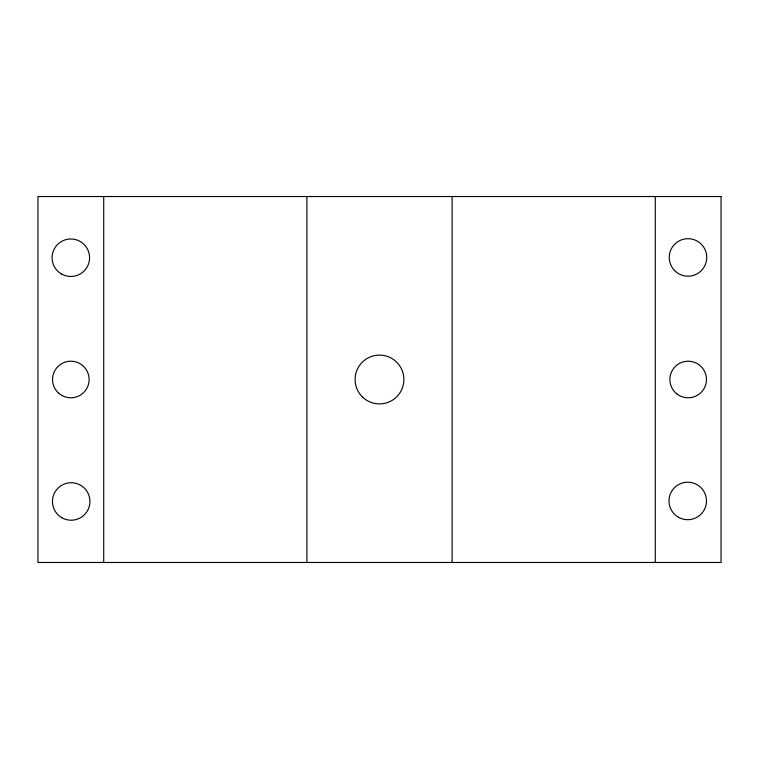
<?xml version="1.0" encoding="UTF-8"?>
<svg xmlns="http://www.w3.org/2000/svg" width="759" height="759" viewBox="0 0 759 759"><rect width="100%" height="100%" fill="white"/><g stroke="black" fill="none" stroke-linecap="round" stroke-linejoin="round"><path stroke-width="1.14" d="M655.283 196.524L655.283 562.476M452.117 196.524L452.117 562.476M306.883 196.524L306.883 562.476M103.717 196.524L103.717 562.476M721.05 196.524L37.95 196.524L37.95 562.476L721.05 562.476L721.05 196.524M362.669 397.166A24.392 24.392 0 0 0 403.209 385.24A24.392 24.392 0 0 0 372.622 356.094A24.392 24.392 0 0 0 362.669 397.166M677.265 394.196A18.301 18.301 0 0 0 706.344 381.587A18.301 18.301 0 0 0 680.889 362.717A18.301 18.301 0 0 0 677.265 394.196M678.366 517.192A18.747 18.747 0 0 0 706.487 500.949A18.747 18.747 0 0 0 678.366 484.716A18.747 18.747 0 0 0 678.366 517.192M674.742 270.697A18.747 18.747 0 0 0 706.107 262.291A18.747 18.747 0 0 0 683.147 239.322A18.747 18.747 0 0 0 674.742 270.697M58.452 392.972A18.301 18.301 0 0 0 88.689 383.485A18.301 18.301 0 0 0 65.359 362.043A18.301 18.301 0 0 0 58.452 392.972M61.46 273.971A18.747 18.747 0 0 0 89.581 257.737A18.747 18.747 0 0 0 61.46 241.495A18.747 18.747 0 0 0 61.46 273.971M61.821 517.704A18.747 18.747 0 0 0 89.951 501.471A18.747 18.747 0 0 0 61.821 485.238A18.747 18.747 0 0 0 61.821 517.704"/></g></svg>
